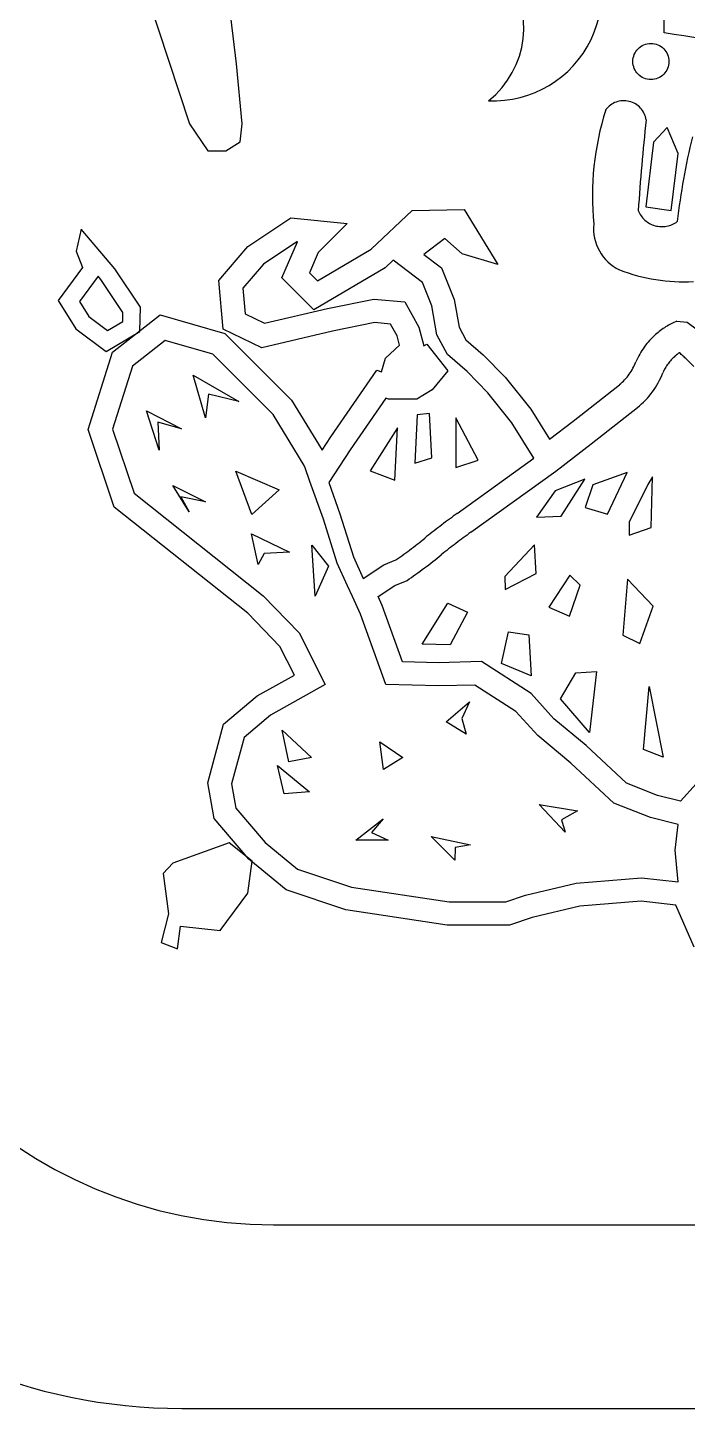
# Model space of a CAD drawing. Header units: millimetres. Extents: x -90 to 45, y 1085 to 1175.
# Drawn here: x 25.501 to 26.769, y 1152.236 to 1154.889 of the extents above; entities that cross this region are included whole.
import ezdxf

# ---------------------------------------------------------------- set-up
doc = ezdxf.new("R2010")
doc.units = ezdxf.units.MM
doc.linetypes.add('ACAD_ISO04W100', pattern=[30, 24, -3, 0, -3])
doc.layers.add('CUADRO DE DATOS', color=254, linetype='Continuous')
doc.layers.add('Eje', color=30, linetype='ACAD_ISO04W100')

msp = doc.modelspace()

# ---------------------------------------------------------------- linework, layer by layer
at = {"layer": 'CUADRO DE DATOS'}
for p, q in [((25.9737, 1152.5889), (30.2251, 1152.5889)), ((25.7973, 1152.236), (30.4015, 1152.236))]:
    msp.add_line(p, q, dxfattribs=at)
for centre, radius in [((25.9737, 1153.4709), 0.8821), ((25.7973, 1153.2945), 1.0585)]:
    msp.add_arc(centre, radius, 180, 270, dxfattribs=at)
at = {"layer": 'Eje'}
for p, q in [((25.9026, 1154.8193), (25.8157, 1155.5321)), ((25.6591, 1155.167), (25.8122, 1154.7046)), ((25.9131, 1154.7046), (25.9026, 1154.8193)), ((25.8122, 1154.7046), (25.847, 1154.6524)), ((25.9096, 1154.6698), (25.9131, 1154.7046)), ((26.7303, 1154.6972), (26.7036, 1154.6694)), ((26.7513, 1154.6474), (26.7303, 1154.6972)), ((25.8818, 1154.6524), (25.9096, 1154.6698)), ((26.7036, 1154.6694), (26.689, 1154.5448)), ((25.847, 1154.6524), (25.8818, 1154.6524)), ((26.7376, 1154.5381), (26.7513, 1154.6474)), ((26.1609, 1154.4636), (26.2399, 1154.5375)), ((26.2399, 1154.5375), (26.3401, 1154.5396)), ((26.3401, 1154.5396), (26.4045, 1154.4342)), ((26.689, 1154.5448), (26.7376, 1154.5381)), ((25.604, 1154.5019), (25.5944, 1154.4597)), ((25.6685, 1154.4257), (25.604, 1154.5019)), ((25.924, 1154.4685), (26.0066, 1154.524)), ((26.0066, 1154.524), (26.1151, 1154.513)), ((26.1151, 1154.513), (26.0595, 1154.4572)), ((26.0182, 1154.4779), (25.954, 1154.4348)), ((25.9893, 1154.4083), (26.0197, 1154.4778)), ((26.0197, 1154.4778), (26.0182, 1154.4779)), ((26.3028, 1154.4838), (26.2625, 1154.4535)), ((26.3363, 1154.4546), (26.3028, 1154.4838)), ((25.5944, 1154.4597), (25.6066, 1154.428)), ((25.8684, 1154.4036), (25.924, 1154.4685)), ((26.0595, 1154.4572), (26.0425, 1154.4183)), ((26.0579, 1154.4029), (26.1609, 1154.4636)), ((26.2625, 1154.4535), (26.2965, 1154.4276)), ((26.4045, 1154.4342), (26.3363, 1154.4546)), ((25.6066, 1154.428), (25.5598, 1154.3648)), ((25.718, 1154.3518), (25.6685, 1154.4257)), ((25.954, 1154.4348), (25.9146, 1154.3887)), ((26.1878, 1154.4276), (26.0507, 1154.3468)), ((26.2035, 1154.4422), (26.1878, 1154.4276)), ((26.2596, 1154.3995), (26.2035, 1154.4422)), ((26.2965, 1154.4276), (26.321, 1154.3666)), ((25.6363, 1154.4118), (25.6004, 1154.3632)), ((25.6417, 1154.4055), (25.6363, 1154.4118)), ((25.6841, 1154.3421), (25.6417, 1154.4055)), ((25.8765, 1154.3098), (25.8684, 1154.4036)), ((26.0507, 1154.3468), (25.9893, 1154.4083)), ((26.0425, 1154.4183), (26.0579, 1154.4029)), ((26.2778, 1154.3544), (26.2596, 1154.3995)), ((25.9146, 1154.3887), (25.9189, 1154.3391)), ((26.0773, 1154.3496), (26.1661, 1154.3677)), ((26.1661, 1154.3677), (26.2259, 1154.362)), ((26.321, 1154.3666), (26.3301, 1154.3138)), ((25.5598, 1154.3648), (25.5936, 1154.3107)), ((25.6004, 1154.3632), (25.6187, 1154.3338)), ((25.6837, 1154.3246), (25.6841, 1154.3421)), ((25.7167, 1154.3052), (25.718, 1154.3518)), ((25.9189, 1154.3391), (25.9562, 1154.3212)), ((25.9562, 1154.3212), (26.0773, 1154.3496)), ((26.2259, 1154.362), (26.2529, 1154.3134)), ((26.2873, 1154.299), (26.2778, 1154.3544)), ((25.6187, 1154.3338), (25.6542, 1154.3072)), ((25.6542, 1154.3072), (25.6837, 1154.3246)), ((25.6637, 1154.2655), (25.7553, 1154.3372)), ((25.7553, 1154.3372), (25.8802, 1154.3014)), ((26.1685, 1154.3225), (26.0868, 1154.3059)), ((26.1982, 1154.3197), (26.1685, 1154.3225)), ((26.211, 1154.2967), (26.1982, 1154.3197)), ((26.2529, 1154.3134), (26.2621, 1154.2776)), ((26.3301, 1154.3138), (26.3433, 1154.2896)), ((26.7487, 1154.325), (26.7688, 1154.3233)), ((26.7688, 1154.3233), (26.7882, 1154.3087)), ((25.5936, 1154.3107), (25.652, 1154.2669)), ((25.652, 1154.2669), (25.7167, 1154.3052)), ((25.7649, 1154.2879), (25.7022, 1154.2389)), ((25.7167, 1154.3052), (25.7167, 1154.3052)), ((25.8568, 1154.2616), (25.7649, 1154.2879)), ((25.951, 1154.2741), (25.8765, 1154.3098)), ((25.8802, 1154.3014), (26.0079, 1154.1736)), ((26.0868, 1154.3059), (25.951, 1154.2741)), ((26.2156, 1154.2788), (26.211, 1154.2967)), ((26.3079, 1154.2612), (26.2873, 1154.299)), ((26.3433, 1154.2896), (26.3764, 1154.2607)), ((25.6171, 1154.1171), (25.6637, 1154.2655)), ((25.9725, 1154.1457), (25.8568, 1154.2616)), ((26.189, 1154.2541), (26.2156, 1154.2788)), ((26.2621, 1154.2776), (26.2682, 1154.2809)), ((26.2682, 1154.2809), (26.3088, 1154.2295)), ((26.3457, 1154.2282), (26.3079, 1154.2612)), ((26.3764, 1154.2607), (26.4187, 1154.2174)), ((25.7022, 1154.2389), (25.6641, 1154.1176)), ((26.1808, 1154.2277), (26.189, 1154.2541)), ((25.8426, 1154.1397), (25.8192, 1154.2215)), ((25.8192, 1154.2215), (25.9069, 1154.171)), ((26.0836, 1154.1027), (26.1723, 1154.2307)), ((26.1723, 1154.2307), (26.1808, 1154.2277)), ((26.3088, 1154.2295), (26.2785, 1154.1931)), ((26.3852, 1154.1877), (26.3457, 1154.2282)), ((26.4187, 1154.2174), (26.4682, 1154.1559)), ((25.8482, 1154.1849), (25.8426, 1154.1397)), ((25.9069, 1154.171), (25.8482, 1154.1849)), ((26.2785, 1154.1931), (26.2488, 1154.1755)), ((26.4317, 1154.13), (26.3852, 1154.1877)), ((26.5496, 1154.1333), (26.6384, 1154.2031)), ((26.0079, 1154.1736), (26.0669, 1154.0772)), ((26.1895, 1154.177), (26.1206, 1154.0776)), ((26.1946, 1154.1751), (26.1895, 1154.177)), ((26.2488, 1154.1755), (26.1946, 1154.1751)), ((26.4682, 1154.1559), (26.5041, 1154.0982)), ((26.5841, 1154.0893), (26.6731, 1154.1594)), ((25.7536, 1154.0771), (25.7293, 1154.1528)), ((25.7293, 1154.1528), (25.7965, 1154.1183)), ((25.7965, 1154.1183), (25.751, 1154.1312)), ((25.751, 1154.1312), (25.7536, 1154.0771)), ((26.0326, 1154.0476), (25.9725, 1154.1457)), ((26.2495, 1154.1451), (26.2449, 1154.052)), ((26.2735, 1154.1475), (26.2495, 1154.1451)), ((26.2779, 1154.0623), (26.2735, 1154.1475)), ((26.324, 1154.1393), (26.3238, 1154.0441)), ((26.3668, 1154.0583), (26.324, 1154.1393)), ((26.4741, 1154.0618), (26.4317, 1154.13)), ((26.5041, 1154.0982), (26.5496, 1154.1333)), ((25.6673, 1153.968), (25.6171, 1154.1171)), ((25.6641, 1154.1176), (25.7055, 1153.9948)), ((26.0669, 1154.0772), (26.0836, 1154.1027)), ((26.2118, 1154.1199), (26.159, 1154.0376)), ((26.2068, 1154.0194), (26.2118, 1154.1199)), ((26.1206, 1154.0776), (26.0798, 1154.015)), ((26.5161, 1154.0369), (26.5841, 1154.0893)), ((26.0341, 1154.0435), (26.0326, 1154.0476)), ((26.2449, 1154.052), (26.2779, 1154.0623)), ((26.3238, 1154.0441), (26.3668, 1154.0583)), ((26.3265, 1153.9557), (26.4741, 1154.0618)), ((25.9316, 1153.9535), (25.9008, 1154.0367)), ((25.9008, 1154.0367), (25.9843, 1154.0013)), ((26.0435, 1154.017), (26.0341, 1154.0435)), ((26.159, 1154.0376), (26.2068, 1154.0194)), ((26.3527, 1153.9194), (26.5161, 1154.0369)), ((26.5722, 1154.0214), (26.5151, 1153.9991)), ((26.5267, 1153.9505), (26.5722, 1154.0214)), ((26.6534, 1154.0344), (26.5874, 1154.0108)), ((26.6157, 1153.9544), (26.6534, 1154.0344)), ((26.702, 1154.0261), (26.6931, 1154.011)), ((26.6992, 1153.9285), (26.702, 1154.0261)), ((25.7055, 1153.9948), (25.9539, 1153.7975)), ((25.8113, 1153.9585), (25.7801, 1154.0094)), ((25.7801, 1154.0094), (25.8426, 1153.9782)), ((25.9843, 1154.0013), (25.9316, 1153.9535)), ((26.0693, 1153.9446), (26.0435, 1154.017)), ((26.0798, 1154.015), (26.1011, 1153.9552)), ((26.5151, 1153.9991), (26.4793, 1153.9485)), ((26.5874, 1154.0108), (26.5725, 1153.9669)), ((26.6931, 1154.011), (26.6572, 1153.9389)), ((25.9238, 1153.7643), (25.6673, 1153.968)), ((25.8426, 1153.9782), (25.7952, 1153.9878)), ((25.7952, 1153.9878), (25.8113, 1153.9585)), ((26.0957, 1153.8603), (26.0693, 1153.9446)), ((26.1011, 1153.9552), (26.1271, 1153.8723)), ((26.4793, 1153.9485), (26.5267, 1153.9505)), ((26.5725, 1153.9669), (26.6157, 1153.9544)), ((25.9439, 1153.8578), (25.9311, 1153.9167)), ((25.9311, 1153.9167), (26.0041, 1153.881)), ((26.6572, 1153.9389), (26.6573, 1153.9137)), ((26.6573, 1153.9137), (26.6992, 1153.9285)), ((26.0536, 1153.797), (26.0471, 1153.8947)), ((26.0471, 1153.8947), (26.079, 1153.8546)), ((26.4753, 1153.8952), (26.4184, 1153.8344)), ((26.4781, 1153.8406), (26.4753, 1153.8952)), ((25.9558, 1153.8789), (25.9439, 1153.8578)), ((26.0041, 1153.881), (25.9558, 1153.8789)), ((26.1271, 1153.8723), (26.1461, 1153.8308)), ((26.1858, 1153.8571), (26.2089, 1153.8665)), ((26.079, 1153.8546), (26.0536, 1153.797)), ((26.1156, 1153.8168), (26.0957, 1153.8603)), ((26.1461, 1153.8308), (26.1858, 1153.8571)), ((26.4185, 1153.8098), (26.4781, 1153.8406)), ((26.5433, 1153.8371), (26.5024, 1153.7758)), ((26.5626, 1153.8179), (26.5433, 1153.8371)), ((26.125, 1153.7962), (26.1156, 1153.8168)), ((26.1744, 1153.7959), (26.2067, 1153.8174)), ((26.2067, 1153.8174), (26.2301, 1153.8268)), ((26.4184, 1153.8344), (26.4185, 1153.8098)), ((26.5423, 1153.7584), (26.5626, 1153.8179)), ((26.6539, 1153.8292), (26.6447, 1153.7219)), ((26.7035, 1153.7778), (26.6539, 1153.8292)), ((25.9539, 1153.7975), (26.0225, 1153.7264)), ((26.1407, 1153.762), (26.125, 1153.7962)), ((26.1821, 1153.7789), (26.1744, 1153.7959)), ((26.259, 1153.7048), (26.3086, 1153.7831)), ((26.3086, 1153.7831), (26.3465, 1153.7657)), ((25.9857, 1153.7002), (25.9238, 1153.7643)), ((26.1896, 1153.6268), (26.1407, 1153.762)), ((26.2212, 1153.6707), (26.1821, 1153.7789)), ((26.3465, 1153.7657), (26.313, 1153.7032)), ((26.5024, 1153.7758), (26.5423, 1153.7584)), ((26.6779, 1153.7061), (26.7035, 1153.7778)), ((26.0225, 1153.7264), (26.0728, 1153.6271)), ((26.313, 1153.7032), (26.259, 1153.7048)), ((26.4116, 1153.6674), (26.4253, 1153.7281)), ((26.4253, 1153.7281), (26.4643, 1153.7222)), ((26.4643, 1153.7222), (26.4688, 1153.6438)), ((26.6447, 1153.7219), (26.6779, 1153.7061)), ((26.0136, 1153.6452), (25.9857, 1153.7002)), ((26.2909, 1153.6689), (26.2212, 1153.6707)), ((26.3734, 1153.671), (26.2909, 1153.6689)), ((26.4686, 1153.6098), (26.3734, 1153.671)), ((26.4688, 1153.6438), (26.4116, 1153.6674)), ((26.5253, 1153.5992), (26.5546, 1153.6491)), ((26.5546, 1153.6491), (26.5943, 1153.6522)), ((26.5943, 1153.6522), (26.5811, 1153.535)), ((25.9421, 1153.6052), (26.0136, 1153.6452)), ((26.0728, 1153.6271), (25.9677, 1153.5683)), ((26.2909, 1153.6242), (26.1896, 1153.6268)), ((26.3607, 1153.626), (26.2909, 1153.6242)), ((26.4394, 1153.5754), (26.3607, 1153.626)), ((26.6847, 1153.5023), (26.6958, 1153.623)), ((26.6958, 1153.623), (26.7224, 1153.4876)), ((25.8774, 1153.5505), (25.9421, 1153.6052)), ((26.5124, 1153.5613), (26.4686, 1153.6098)), ((26.5811, 1153.535), (26.5253, 1153.5992)), ((26.3056, 1153.5554), (26.3499, 1153.5934)), ((26.3499, 1153.5934), (26.3356, 1153.5615)), ((26.4814, 1153.529), (26.4394, 1153.5754)), ((25.8472, 1153.4382), (25.8774, 1153.5505)), ((25.9677, 1153.5683), (25.9169, 1153.5254)), ((26.3441, 1153.5315), (26.3056, 1153.5554)), ((26.3356, 1153.5615), (26.3441, 1153.5315)), ((26.5745, 1153.5096), (26.5124, 1153.5613)), ((25.9169, 1153.5254), (25.8929, 1153.4362)), ((26.0031, 1153.4784), (25.9903, 1153.539)), ((25.9903, 1153.539), (26.0463, 1153.4869)), ((26.1851, 1153.4638), (26.1778, 1153.5167)), ((26.1778, 1153.5167), (26.2223, 1153.4867)), ((26.5451, 1153.4759), (26.4814, 1153.529)), ((26.6517, 1153.4375), (26.5745, 1153.5096)), ((26.7224, 1153.4876), (26.6847, 1153.5023)), ((25.9942, 1153.4171), (25.9809, 1153.4711)), ((25.9809, 1153.4711), (26.0429, 1153.4208)), ((26.0463, 1153.4869), (26.0031, 1153.4784)), ((26.2223, 1153.4867), (26.1851, 1153.4638)), ((26.6274, 1153.399), (26.5451, 1153.4759)), ((26.8161, 1153.4692), (26.7556, 1153.4027)), ((25.8591, 1153.3697), (25.8472, 1153.4382)), ((26.7116, 1153.414), (26.6517, 1153.4375)), ((25.8929, 1153.4362), (25.901, 1153.3895)), ((26.0429, 1153.4208), (25.9942, 1153.4171)), ((26.7556, 1153.4027), (26.7116, 1153.414)), ((25.901, 1153.3895), (25.9576, 1153.3237)), ((26.5344, 1153.3434), (26.4838, 1153.3961)), ((26.4838, 1153.3961), (26.5577, 1153.3843)), ((26.5577, 1153.3843), (26.5271, 1153.3668)), ((26.6979, 1153.3714), (26.6274, 1153.399)), ((25.9262, 1153.2916), (25.8591, 1153.3697)), ((26.132, 1153.3279), (26.1841, 1153.3689)), ((26.1841, 1153.3689), (26.162, 1153.3424)), ((26.5271, 1153.3668), (26.5344, 1153.3434)), ((26.751, 1153.3577), (26.6979, 1153.3714)), ((26.7456, 1153.3084), (26.751, 1153.3577)), ((26.162, 1153.3424), (26.1938, 1153.3281)), ((26.3219, 1153.2894), (26.2767, 1153.3349)), ((26.2767, 1153.3349), (26.3518, 1153.3189)), ((25.8883, 1153.323), (25.7802, 1153.2837)), ((25.9325, 1153.2873), (25.8883, 1153.323)), ((25.8883, 1153.323), (25.8883, 1153.323)), ((25.9576, 1153.3237), (26.0198, 1153.2724)), ((26.1938, 1153.3281), (26.132, 1153.3279)), ((26.3224, 1153.314), (26.3219, 1153.2894)), ((26.3518, 1153.3189), (26.3224, 1153.314)), ((26.7515, 1153.2476), (26.7456, 1153.3084)), ((26.7456, 1153.3084), (26.7456, 1153.3084)), ((25.7802, 1153.2837), (25.7616, 1153.2638)), ((25.924, 1153.2262), (25.9325, 1153.2873)), ((25.9978, 1153.2327), (25.9262, 1153.2916)), ((25.7616, 1153.2638), (25.7714, 1153.1865)), ((26.0198, 1153.2724), (26.1231, 1153.2377)), ((26.5552, 1153.2451), (26.6808, 1153.2554)), ((26.6808, 1153.2554), (26.7515, 1153.2476)), ((25.8712, 1153.1546), (25.924, 1153.2262)), ((26.1126, 1153.1941), (25.9978, 1153.2327)), ((26.1231, 1153.2377), (26.3108, 1153.2091)), ((26.458, 1153.2223), (26.5552, 1153.2451)), ((26.3108, 1153.2091), (26.4199, 1153.2091)), ((26.4199, 1153.2091), (26.458, 1153.2223)), ((26.5621, 1153.2008), (26.4705, 1153.1793)), ((26.6801, 1153.2105), (26.5621, 1153.2008)), ((26.7471, 1153.2031), (26.6801, 1153.2105)), ((26.7818, 1153.1221), (26.7471, 1153.2031)), ((25.7714, 1153.1865), (25.7576, 1153.1315)), ((26.3074, 1153.1644), (26.1126, 1153.1941)), ((26.4705, 1153.1793), (26.4274, 1153.1644)), ((25.7891, 1153.1188), (25.7949, 1153.1629)), ((25.7949, 1153.1629), (25.8712, 1153.1546)), ((26.4274, 1153.1644), (26.3074, 1153.1644)), ((25.7576, 1153.1315), (25.7891, 1153.1188))]:
    msp.add_line(p, q, dxfattribs=at)
msp.add_circle((26.6989, 1154.8241), 0.0347, dxfattribs=at)
for centre, radius, start, end in [((26.3964, 1154.9567), 0.2082, 267.3721, 41.0926), ((26.2741, 1154.8898), 0.1806, 308.6405, 126.4327), ((26.2149, 1154.8918), 0.5098, 358.5877, 4.335), ((24.5268, 1143.5369), 11.6033, 77.48097, 79.0885), ((25.7926, 1148.9414), 6.0105, 78.15481, 81.08096), ((26.6469, 1154.7054), 0.0434, 8.4839, 143.7908), ((27.139, 1154.5649), 0.5526, 162.5096, 185.5253), ((31.0271, 1154.2445), 4.3624, 173.8505, 176.1479), ((28.1401, 1154.3518), 1.4003, 166.4804, 173.2418), ((26.7201, 1154.5559), 0.0491, 201.9748, 306.8022), ((26.6772, 1154.5035), 0.0887, 174.689, 244.0371), ((26.7629, 1154.7484), 0.3477, 249.0119, 272.8948), ((26.8015, 1154.1948), 0.1405, 112.0723, 131.7195), ((26.8082, 1154.1872), 0.1506, 131.7195, 156.4949), ((26.8015, 1154.1948), 0.0846, 124.3955, 131.7195), ((26.3679, 1153.8333), 0.5787, 44.3907, 48.1864), ((26.5752, 1154.282), 0.101, 308.6608, 339.8906), ((26.8082, 1154.1872), 0.0947, 131.7195, 155.8682), ((26.5762, 1154.2813), 0.1558, 308.4846, 339.1823), ((27.3255, 1152.577), 1.7026, 125.9277, 128.4123), ((27.3255, 1152.577), 1.6579, 125.9306, 128.3942), ((25.7497, 1154.5332), 0.8095, 304.5565, 309.7834), ((25.7497, 1154.5332), 0.8542, 304.2234, 309.7468)]:
    msp.add_arc(centre, radius, start, end, dxfattribs=at)

doc.saveas('drawing.dxf')
